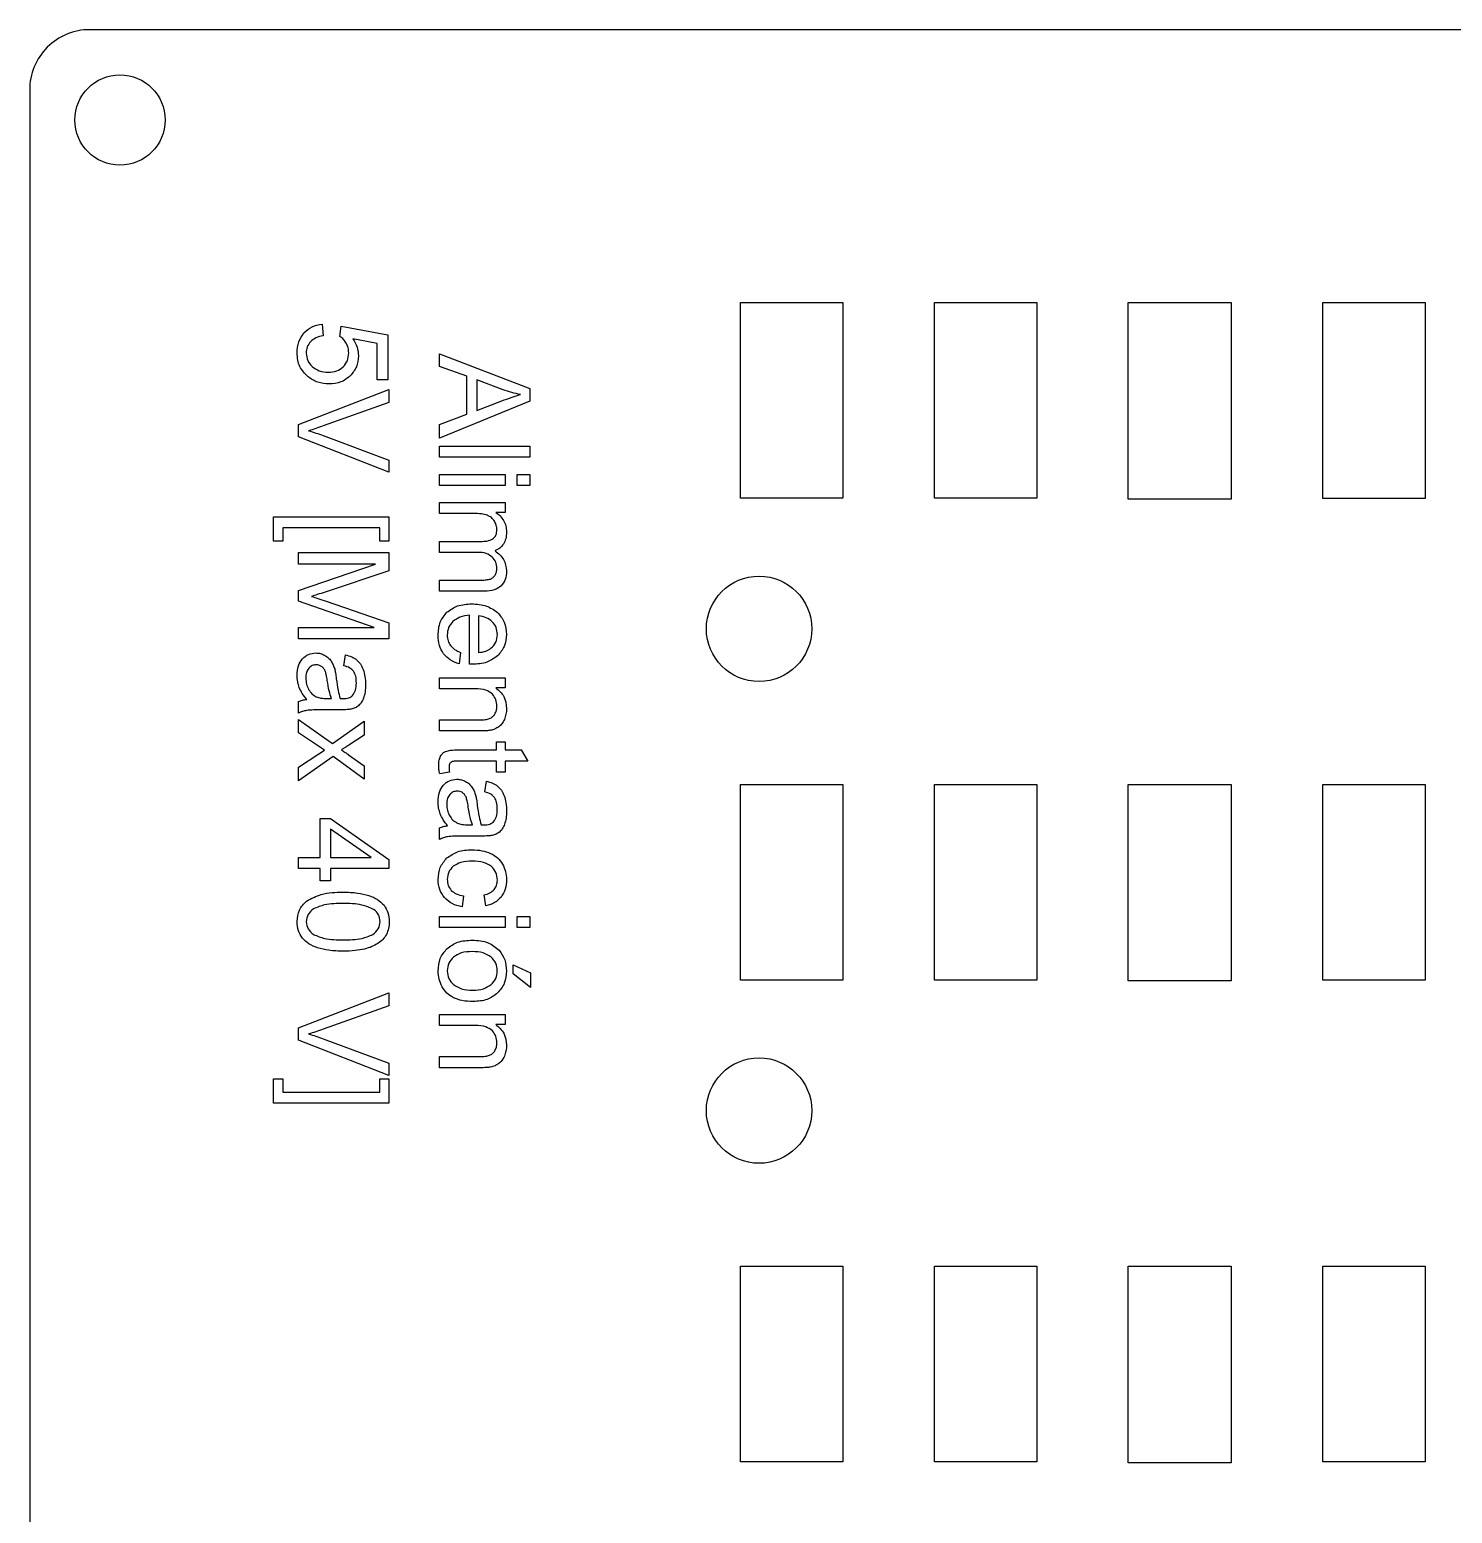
# Model space of a CAD drawing. Header units: millimetres. Extents: x -15 to 165, y 0 to 100.
# Drawn here: x -15 to 32.26, y 50.73 to 100 of the extents above; entities that cross this region are included whole.
import ezdxf

# ---------------------------------------------------------------- set-up
doc = ezdxf.new("R2010")
doc.units = ezdxf.units.MM
doc.layers.get('0').update_dxf_attribs({"linetype": 'CONTINUOUS'})

msp = doc.modelspace()

# ---------------------------------------------------------------- linework, layer by layer
for p, q in [((-5.28, 90.224), (-5.248, 89.837)), ((-4.693, 89.812), (-4.648, 90.158)), ((-4.648, 90.158), (-3.107, 89.868)), ((-3.459, 89.573), (-4.265, 89.735)), ((-3.107, 89.868), (-3.107, 88.376)), ((-3.459, 88.376), (-3.459, 89.573)), ((-3.107, 88.376), (-3.459, 88.376)), ((0.728, 88.044), (-0.152, 88.374)), ((-0.152, 88.374), (-0.152, 87.357)), ((-6.066, 86.886), (-3.066, 88.048)), ((-3.066, 88.048), (-3.066, 87.619)), ((-3.066, 87.619), (-5.246, 86.839)), ((-0.152, 87.357), (0.679, 87.67)), ((-6.066, 86.479), (-6.066, 86.886)), ((-3.066, 85.304), (-6.066, 86.479)), ((-5.246, 86.52), (-3.066, 85.709)), ((-3.066, 85.709), (-3.066, 85.304)), ((-1.384, 83.931), (-1.384, 84.299)), ((-1.384, 84.299), (0.789, 84.299)), ((0.789, 84.299), (0.789, 83.97)), ((-0.257, 83.931), (-1.384, 83.931)), ((0.789, 83.97), (0.484, 83.97)), ((-1.384, 82.64), (-1.384, 83.008)), ((-1.384, 83.008), (0.028, 83.008)), ((-6.066, 82.249), (-6.066, 82.632)), ((-6.066, 82.632), (-3.066, 82.632)), ((-3.066, 82.632), (-3.066, 82.034)), ((-0.121, 82.64), (-1.384, 82.64)), ((-3.512, 82.249), (-6.066, 82.249)), ((-6.066, 81.381), (-3.512, 82.249)), ((-3.066, 82.034), (-5.19, 81.324)), ((-6.066, 81.023), (-6.066, 81.381)), ((-1.384, 81.355), (-1.384, 81.721)), ((-1.384, 81.721), (-0.015, 81.721)), ((0.108, 81.355), (-1.384, 81.355)), ((-3.555, 80.151), (-6.066, 81.023)), ((-5.154, 81.021), (-3.066, 80.303)), ((-0.392, 78.93), (-0.392, 80.551)), ((-0.089, 80.53), (-0.089, 79.317)), ((-6.066, 79.769), (-6.066, 80.151)), ((-6.066, 80.151), (-3.555, 80.151)), ((-3.066, 80.303), (-3.066, 79.769)), ((-3.066, 79.769), (-6.066, 79.769)), ((-4.562, 78.877), (-4.513, 79.237)), ((-0.684, 79.321), (-0.731, 78.94)), ((-1.384, 78.109), (-1.384, 78.478)), ((-1.384, 78.478), (0.789, 78.478)), ((0.789, 78.478), (0.789, 78.146)), ((-0.197, 78.109), (-1.384, 78.109)), ((0.789, 78.146), (0.48, 78.146)), ((-6.066, 77.299), (-6.066, 77.684)), ((-4.664, 77.415), (-5.156, 77.415)), ((-5.111, 77.788), (-4.976, 77.788)), ((-6.066, 76.644), (-6.066, 77.09)), ((-6.066, 77.09), (-4.937, 76.296)), ((-4.937, 76.296), (-3.893, 77.031)), ((-3.893, 77.031), (-3.893, 76.57)), ((-1.384, 76.711), (-1.384, 77.08)), ((-1.384, 77.08), (-0.062, 77.08)), ((-5.209, 76.073), (-6.066, 76.644)), ((-3.893, 76.57), (-4.403, 76.237)), ((-0.048, 76.711), (-1.384, 76.711)), ((-6.066, 75.508), (-5.391, 75.954)), ((-5.391, 75.954), (-5.209, 76.073)), ((-4.407, 75.92), (-3.893, 75.553)), ((-0.748, 76.079), (0.503, 76.079)), ((0.503, 76.079), (0.503, 76.349)), ((0.503, 76.349), (0.789, 76.349)), ((0.789, 76.349), (0.789, 76.079)), ((0.789, 76.079), (1.327, 76.079)), ((1.327, 76.079), (1.548, 75.713)), ((-4.916, 75.864), (-6.066, 75.056)), ((-6.066, 75.056), (-6.066, 75.508)), ((-3.893, 75.113), (-4.916, 75.864)), ((-3.893, 75.553), (-3.893, 75.113)), ((0.503, 75.713), (-0.768, 75.713)), ((0.503, 75.342), (0.503, 75.713)), ((1.548, 75.713), (0.789, 75.713)), ((0.789, 75.713), (0.789, 75.342)), ((-1.055, 75.342), (-1.38, 75.289)), ((0.12, 74.684), (0.169, 75.044)), ((0.789, 75.342), (0.503, 75.342)), ((-3.658, 72.506), (-5.01, 73.445)), ((-1.384, 73.106), (-1.384, 73.49)), ((-0.428, 73.595), (-0.293, 73.595)), ((0.018, 73.222), (-0.473, 73.222)), ((-0.588, 71.233), (-0.635, 70.871)), ((0.151, 70.906), (0.095, 71.264)), ((-6.066, 66.854), (-3.066, 68.016)), ((-3.066, 68.016), (-3.066, 67.587)), ((-3.066, 67.587), (-5.246, 66.807)), ((-1.384, 66.926), (-1.384, 67.294)), ((-1.384, 67.294), (0.789, 67.294)), ((0.789, 67.294), (0.789, 66.963)), ((-6.066, 66.447), (-6.066, 66.854)), ((-0.197, 66.926), (-1.384, 66.926)), ((0.789, 66.963), (0.48, 66.963)), ((-3.066, 65.272), (-6.066, 66.447)), ((-5.246, 66.488), (-3.066, 65.677)), ((-3.066, 65.677), (-3.066, 65.272)), ((-1.384, 65.528), (-1.384, 65.896)), ((-1.384, 65.896), (-0.062, 65.896)), ((-0.048, 65.528), (-1.384, 65.528))]:
    msp.add_line(p, q)
msp.add_lwpolyline([(-13, 0), (163, 0, 0.414214), (165, 2), (165, 98, 0.414214), (163, 100), (-13, 100, 0.414214), (-15, 98), (-15, 3.001, 0.000086), (-15, 2.999), (-15, 2, 0.414214)], format="xyb", close=True)
for points in [[(8.606, 90.937), (12.006, 90.937), (12.006, 84.437), (8.606, 84.437)], [(18.456, 90.937), (18.456, 84.437), (15.056, 84.437), (15.056, 90.937)], [(24.906, 84.411), (21.487, 84.411), (21.487, 90.937), (24.906, 90.937)], [(27.956, 84.435), (27.956, 90.937), (31.356, 90.937), (31.356, 84.435)], [(-0.476, 88.488), (-1.384, 88.818), (-1.384, 89.239), (1.616, 88.087), (1.616, 87.66), (-1.384, 86.432), (-1.384, 86.884), (-0.476, 87.234)], [(1.616, 85.802), (-1.384, 85.802), (-1.384, 86.17), (1.616, 86.17)], [(0.789, 84.86), (-1.384, 84.86), (-1.384, 85.229), (0.789, 85.229)], [(1.616, 84.86), (1.192, 84.86), (1.192, 85.229), (1.616, 85.229)], [(-6.594, 83.01), (-6.899, 83.01), (-6.899, 83.823), (-3.066, 83.823), (-3.066, 83.01), (-3.371, 83.01), (-3.371, 83.454), (-6.594, 83.454)], [(12.006, 68.437), (8.606, 68.437), (8.606, 74.937), (12.006, 74.937)], [(15.056, 68.437), (15.056, 74.937), (18.456, 74.937), (18.456, 68.437)], [(21.487, 74.937), (24.906, 74.937), (24.906, 68.411), (21.487, 68.411)], [(31.356, 74.937), (31.356, 68.435), (27.956, 68.435), (27.956, 74.937)], [(-5.348, 72.138), (-6.066, 72.138), (-6.066, 72.506), (-5.348, 72.506), (-5.348, 73.808), (-5.01, 73.808), (-3.066, 72.439), (-3.066, 72.138), (-5.01, 72.138), (-5.01, 71.733), (-5.348, 71.733)], [(-3.658, 72.506), (-5.01, 73.445), (-5.01, 72.506)], [(0.789, 70.186), (-1.384, 70.186), (-1.384, 70.554), (0.789, 70.554)], [(1.616, 70.186), (1.192, 70.186), (1.192, 70.554), (1.616, 70.554)], [(1.632, 68.192), (1.059, 68.643), (1.059, 68.948), (1.632, 68.675)], [(-3.066, 65.16), (-3.066, 64.347), (-6.899, 64.347), (-6.899, 65.16), (-6.594, 65.16), (-6.594, 64.716), (-3.371, 64.716), (-3.371, 65.16)], [(8.606, 52.437), (8.606, 58.937), (12.006, 58.937), (12.006, 52.437)], [(15.056, 58.937), (18.456, 58.937), (18.456, 52.437), (15.056, 52.437)], [(24.906, 52.411), (21.487, 52.411), (21.487, 58.937), (24.906, 58.937)], [(27.956, 52.435), (27.956, 58.937), (31.356, 58.937), (31.356, 52.435)]]:
    msp.add_lwpolyline(points, close=True)
for centre, radius in [((-12, 97), 1.5), ((9.228, 80.103), 1.75), ((9.228, 64.103), 1.75)]:
    msp.add_circle(centre, radius)
for points, knots in [([(-5.888, 89.928), (-5.804, 90.005), (-5.631, 90.164), (-5.399, 90.203), (-5.28, 90.224)], [0, 0, 0, 0, 0.033526, 0.06887688, 0.06887688, 0.06887688, 0.06887688]), ([(-6.117, 89.26), (-6.11, 89.388), (-6.095, 89.632), (-5.955, 89.833), (-5.888, 89.928)], [0, 0, 0, 0, 0.03760654, 0.07187647, 0.07187647, 0.07187647, 0.07187647]), ([(-5.248, 89.837), (-5.334, 89.82), (-5.493, 89.79), (-5.616, 89.685), (-5.672, 89.637)], [0, 0, 0, 0, 0.02574461, 0.04761873, 0.04761873, 0.04761873, 0.04761873]), ([(-4.483, 89.587), (-4.512, 89.632), (-4.568, 89.72), (-4.652, 89.782), (-4.693, 89.812)], [0, 0, 0, 0, 0.01580514, 0.03100842, 0.03100842, 0.03100842, 0.03100842]), ([(-4.265, 89.735), (-4.211, 89.645), (-4.104, 89.47), (-4.086, 89.267), (-4.077, 89.168)], [0, 0, 0, 0, 0.03107107, 0.06045794, 0.06045794, 0.06045794, 0.06045794]), ([(-5.753, 88.472), (-5.859, 88.579), (-6.076, 88.797), (-6.104, 89.103), (-6.117, 89.26)], [0, 0, 0, 0, 0.04371215, 0.08929343, 0.08929343, 0.08929343, 0.08929343]), ([(-5.672, 89.637), (-5.714, 89.582), (-5.798, 89.47), (-5.809, 89.331), (-5.815, 89.26)], [0, 0, 0, 0, 0.02029552, 0.04109116, 0.04109116, 0.04109116, 0.04109116]), ([(-5.815, 89.26), (-5.806, 89.174), (-5.789, 89.002), (-5.672, 88.874), (-5.614, 88.81)], [0, 0, 0, 0, 0.02506321, 0.05046003, 0.05046003, 0.05046003, 0.05046003]), ([(-4.585, 88.803), (-4.532, 88.868), (-4.422, 89.002), (-4.409, 89.176), (-4.403, 89.266)], [0, 0, 0, 0, 0.0245827, 0.05089203, 0.05089203, 0.05089203, 0.05089203]), ([(-4.403, 89.266), (-4.406, 89.323), (-4.412, 89.436), (-4.46, 89.538), (-4.483, 89.587)], [0, 0, 0, 0, 0.01705398, 0.03341316, 0.03341316, 0.03341316, 0.03341316]), ([(-5.614, 88.81), (-5.539, 88.756), (-5.38, 88.643), (-5.185, 88.631), (-5.082, 88.626)], [0, 0, 0, 0, 0.0271115, 0.05734145, 0.05734145, 0.05734145, 0.05734145]), ([(-5.082, 88.626), (-4.985, 88.631), (-4.801, 88.641), (-4.654, 88.751), (-4.585, 88.803)], [0, 0, 0, 0, 0.02853419, 0.05383526, 0.05383526, 0.05383526, 0.05383526]), ([(-4.077, 89.168), (-4.088, 89.042), (-4.11, 88.793), (-4.27, 88.6), (-4.349, 88.505)], [0, 0, 0, 0, 0.03685457, 0.07320832, 0.07320832, 0.07320832, 0.07320832]), ([(-5.049, 88.235), (-5.179, 88.244), (-5.435, 88.262), (-5.648, 88.403), (-5.753, 88.472)], [0, 0, 0, 0, 0.03842155, 0.07542165, 0.07542165, 0.07542165, 0.07542165]), ([(-4.349, 88.505), (-4.449, 88.426), (-4.653, 88.264), (-4.915, 88.245), (-5.049, 88.235)], [0, 0, 0, 0, 0.03712087, 0.07658427, 0.07658427, 0.07658427, 0.07658427]), ([(0.679, 87.67), (0.793, 87.713), (0.998, 87.79), (1.208, 87.854), (1.301, 87.883)], [0, 0, 0, 0, 0.03667157, 0.06576284, 0.06576284, 0.06576284, 0.06576284]), ([(1.301, 87.883), (1.204, 87.904), (1.01, 87.947), (0.822, 88.012), (0.728, 88.044)], [0, 0, 0, 0, 0.0295696, 0.05958095, 0.05958095, 0.05958095, 0.05958095]), ([(-5.246, 86.839), (-5.33, 86.809), (-5.492, 86.752), (-5.657, 86.704), (-5.737, 86.681)], [0, 0, 0, 0, 0.0268077, 0.05158799, 0.05158799, 0.05158799, 0.05158799]), ([(-5.737, 86.681), (-5.655, 86.657), (-5.489, 86.608), (-5.327, 86.549), (-5.246, 86.52)], [0, 0, 0, 0, 0.02568239, 0.05171658, 0.05171658, 0.05171658, 0.05171658]), ([(0.198, 83.872), (0.134, 83.889), (-0.015, 83.929), (-0.169, 83.93), (-0.257, 83.931)], [0, 0, 0, 0, 0.01974422, 0.04597993, 0.04597993, 0.04597993, 0.04597993]), ([(0.437, 83.68), (0.406, 83.722), (0.343, 83.806), (0.247, 83.849), (0.198, 83.872)], [0, 0, 0, 0, 0.01520355, 0.03108721, 0.03108721, 0.03108721, 0.03108721]), ([(0.484, 83.97), (0.535, 83.933), (0.637, 83.858), (0.706, 83.752), (0.741, 83.698)], [0, 0, 0, 0, 0.01869475, 0.03770115, 0.03770115, 0.03770115, 0.03770115]), ([(0.396, 83.098), (0.432, 83.136), (0.51, 83.217), (0.516, 83.331), (0.519, 83.393)], [0, 0, 0, 0, 0.01502246, 0.03288708, 0.03288708, 0.03288708, 0.03288708]), ([(0.519, 83.393), (0.516, 83.444), (0.509, 83.545), (0.461, 83.635), (0.437, 83.68)], [0, 0, 0, 0, 0.0151035, 0.03019603, 0.03019603, 0.03019603, 0.03019603]), ([(0.838, 83.311), (0.835, 83.236), (0.83, 83.097), (0.767, 82.973), (0.738, 82.915)], [0, 0, 0, 0, 0.02211555, 0.04127749, 0.04127749, 0.04127749, 0.04127749]), ([(0.741, 83.698), (0.769, 83.638), (0.828, 83.516), (0.835, 83.381), (0.838, 83.311)], [0, 0, 0, 0, 0.01957027, 0.04022866, 0.04022866, 0.04022866, 0.04022866]), ([(0.028, 83.008), (0.101, 83.01), (0.231, 83.012), (0.346, 83.072), (0.396, 83.098)], [0, 0, 0, 0, 0.02160463, 0.03837251, 0.03837251, 0.03837251, 0.03837251]), ([(0.738, 82.915), (0.701, 82.867), (0.626, 82.771), (0.514, 82.722), (0.458, 82.697)], [0, 0, 0, 0, 0.01783495, 0.03602083, 0.03602083, 0.03602083, 0.03602083]), ([(0.367, 82.488), (0.303, 82.532), (0.157, 82.633), (-0.022, 82.637), (-0.121, 82.64)], [0, 0, 0, 0, 0.02284724, 0.0520754, 0.0520754, 0.0520754, 0.0520754]), ([(0.519, 82.108), (0.513, 82.18), (0.502, 82.323), (0.411, 82.434), (0.367, 82.488)], [0, 0, 0, 0, 0.02131888, 0.04187898, 0.04187898, 0.04187898, 0.04187898]), ([(0.458, 82.697), (0.569, 82.607), (0.784, 82.432), (0.82, 82.159), (0.838, 82.026)], [0, 0, 0, 0, 0.04117518, 0.07981412, 0.07981412, 0.07981412, 0.07981412]), ([(0.303, 81.757), (0.334, 81.772), (0.397, 81.801), (0.439, 81.858), (0.46, 81.887)], [0, 0, 0, 0, 0.01011803, 0.02063634, 0.02063634, 0.02063634, 0.02063634]), ([(0.46, 81.887), (0.477, 81.92), (0.513, 81.99), (0.517, 82.067), (0.519, 82.108)], [0, 0, 0, 0, 0.01115812, 0.0231195, 0.0231195, 0.0231195, 0.0231195]), ([(0.838, 82.026), (0.833, 81.927), (0.824, 81.742), (0.711, 81.596), (0.659, 81.529)], [0, 0, 0, 0, 0.02894642, 0.05398197, 0.05398197, 0.05398197, 0.05398197]), ([(-5.19, 81.324), (-5.277, 81.295), (-5.424, 81.247), (-5.573, 81.2), (-5.634, 81.181)], [0, 0, 0, 0, 0.02729281, 0.04666042, 0.04666042, 0.04666042, 0.04666042]), ([(-0.015, 81.721), (0.049, 81.721), (0.156, 81.721), (0.261, 81.747), (0.303, 81.757)], [0, 0, 0, 0, 0.01902688, 0.03212079, 0.03212079, 0.03212079, 0.03212079]), ([(0.659, 81.529), (0.586, 81.478), (0.421, 81.364), (0.219, 81.358), (0.108, 81.355)], [0, 0, 0, 0, 0.02621674, 0.0589168, 0.0589168, 0.0589168, 0.0589168]), ([(-5.634, 81.181), (-5.567, 81.159), (-5.406, 81.107), (-5.246, 81.053), (-5.154, 81.021)], [0, 0, 0, 0, 0.02124258, 0.05067074, 0.05067074, 0.05067074, 0.05067074]), ([(-1.14, 80.652), (-1.026, 80.733), (-0.781, 80.909), (-0.478, 80.923), (-0.316, 80.931)], [0, 0, 0, 0, 0.04102671, 0.08863407, 0.08863407, 0.08863407, 0.08863407]), ([(-0.316, 80.931), (-0.148, 80.923), (0.164, 80.909), (0.418, 80.731), (0.535, 80.649)], [0, 0, 0, 0, 0.04921302, 0.09134878, 0.09134878, 0.09134878, 0.09134878]), ([(-1.433, 79.896), (-1.423, 80.044), (-1.405, 80.328), (-1.225, 80.547), (-1.14, 80.652)], [0, 0, 0, 0, 0.0433698, 0.08293628, 0.08293628, 0.08293628, 0.08293628]), ([(-0.94, 80.348), (-0.996, 80.283), (-1.108, 80.152), (-1.123, 79.98), (-1.13, 79.894)], [0, 0, 0, 0, 0.02495002, 0.05036521, 0.05036521, 0.05036521, 0.05036521]), ([(-0.392, 80.551), (-0.501, 80.54), (-0.702, 80.52), (-0.865, 80.402), (-0.94, 80.348)], [0, 0, 0, 0, 0.03219747, 0.05940571, 0.05940571, 0.05940571, 0.05940571]), ([(0.366, 80.339), (0.302, 80.39), (0.17, 80.497), (0, 80.519), (-0.089, 80.53)], [0, 0, 0, 0, 0.02396599, 0.0501741, 0.0501741, 0.0501741, 0.0501741]), ([(0.535, 79.912), (0.529, 79.993), (0.515, 80.153), (0.415, 80.277), (0.366, 80.339)], [0, 0, 0, 0, 0.02373718, 0.04687281, 0.04687281, 0.04687281, 0.04687281]), ([(0.535, 80.649), (0.624, 80.546), (0.805, 80.335), (0.827, 80.058), (0.838, 79.916)], [0, 0, 0, 0, 0.03959815, 0.08111972, 0.08111972, 0.08111972, 0.08111972]), ([(-1.249, 79.274), (-1.303, 79.364), (-1.417, 79.555), (-1.427, 79.778), (-1.433, 79.896)], [0, 0, 0, 0, 0.03097862, 0.0657662, 0.0657662, 0.0657662, 0.0657662]), ([(-1.13, 79.894), (-1.127, 79.829), (-1.119, 79.705), (-1.055, 79.599), (-1.024, 79.548)], [0, 0, 0, 0, 0.01896312, 0.03667182, 0.03667182, 0.03667182, 0.03667182]), ([(0.323, 79.456), (0.385, 79.519), (0.509, 79.646), (0.527, 79.823), (0.535, 79.912)], [0, 0, 0, 0, 0.02575164, 0.05172875, 0.05172875, 0.05172875, 0.05172875]), ([(0.838, 79.916), (0.827, 79.778), (0.805, 79.509), (0.628, 79.304), (0.542, 79.204)], [0, 0, 0, 0, 0.04028637, 0.07894989, 0.07894989, 0.07894989, 0.07894989]), ([(-1.024, 79.548), (-0.98, 79.502), (-0.885, 79.4), (-0.755, 79.349), (-0.684, 79.321)], [0, 0, 0, 0, 0.01885988, 0.0413052, 0.0413052, 0.0413052, 0.0413052]), ([(-0.089, 79.317), (-0.006, 79.326), (0.141, 79.343), (0.267, 79.421), (0.323, 79.456)], [0, 0, 0, 0, 0.02445113, 0.0439069, 0.0439069, 0.0439069, 0.0439069]), ([(-6.115, 78.557), (-6.111, 78.666), (-6.103, 78.867), (-5.991, 79.032), (-5.94, 79.108)], [0, 0, 0, 0, 0.03196837, 0.05877928, 0.05877928, 0.05877928, 0.05877928]), ([(-5.94, 79.108), (-5.877, 79.164), (-5.75, 79.278), (-5.58, 79.293), (-5.493, 79.3)], [0, 0, 0, 0, 0.02460099, 0.04985003, 0.04985003, 0.04985003, 0.04985003]), ([(-5.483, 78.907), (-5.53, 78.903), (-5.625, 78.893), (-5.694, 78.828), (-5.729, 78.796)], [0, 0, 0, 0, 0.01379091, 0.02765022, 0.02765022, 0.02765022, 0.02765022]), ([(-5.493, 79.3), (-5.442, 79.297), (-5.34, 79.292), (-5.247, 79.249), (-5.202, 79.228)], [0, 0, 0, 0, 0.0153788, 0.03029899, 0.03029899, 0.03029899, 0.03029899]), ([(-5.308, 78.856), (-5.335, 78.871), (-5.39, 78.901), (-5.452, 78.905), (-5.483, 78.907)], [0, 0, 0, 0, 0.00915617, 0.01842797, 0.01842797, 0.01842797, 0.01842797]), ([(-5.188, 78.711), (-5.203, 78.74), (-5.232, 78.798), (-5.283, 78.837), (-5.308, 78.856)], [0, 0, 0, 0, 0.00974338, 0.01903716, 0.01903716, 0.01903716, 0.01903716]), ([(-5.202, 79.228), (-5.16, 79.202), (-5.078, 79.151), (-5.019, 79.075), (-4.99, 79.037)], [0, 0, 0, 0, 0.01455602, 0.02867888, 0.02867888, 0.02867888, 0.02867888]), ([(-4.99, 79.037), (-4.965, 78.996), (-4.914, 78.913), (-4.884, 78.82), (-4.869, 78.772)], [0, 0, 0, 0, 0.0143384, 0.02921893, 0.02921893, 0.02921893, 0.02921893]), ([(-4.24, 78.693), (-4.28, 78.733), (-4.37, 78.822), (-4.493, 78.857), (-4.562, 78.877)], [0, 0, 0, 0, 0.01658328, 0.03760412, 0.03760412, 0.03760412, 0.03760412]), ([(-4.513, 79.237), (-4.442, 79.219), (-4.308, 79.186), (-4.193, 79.11), (-4.14, 79.075)], [0, 0, 0, 0, 0.02188539, 0.04096476, 0.04096476, 0.04096476, 0.04096476]), ([(-4.14, 79.075), (-4.094, 79.032), (-3.998, 78.939), (-3.947, 78.815), (-3.921, 78.75)], [0, 0, 0, 0, 0.01864882, 0.03960634, 0.03960634, 0.03960634, 0.03960634]), ([(-0.731, 78.94), (-0.835, 78.975), (-1.036, 79.043), (-1.18, 79.198), (-1.249, 79.274)], [0, 0, 0, 0, 0.03228502, 0.06247739, 0.06247739, 0.06247739, 0.06247739]), ([(-0.293, 78.928), (-0.307, 78.928), (-0.34, 78.928), (-0.373, 78.929), (-0.392, 78.93)], [0, 0, 0, 0, 0.004093072, 0.009825013, 0.009825013, 0.009825013, 0.009825013]), ([(0.542, 79.204), (0.426, 79.124), (0.177, 78.949), (-0.129, 78.935), (-0.293, 78.928)], [0, 0, 0, 0, 0.04128524, 0.08956489, 0.08956489, 0.08956489, 0.08956489]), ([(-6.044, 78.151), (-6.065, 78.216), (-6.107, 78.348), (-6.113, 78.487), (-6.115, 78.557)], [0, 0, 0, 0, 0.02034189, 0.04141907, 0.04141907, 0.04141907, 0.04141907]), ([(-5.729, 78.796), (-5.757, 78.751), (-5.821, 78.652), (-5.825, 78.534), (-5.827, 78.469)], [0, 0, 0, 0, 0.0155872, 0.03464952, 0.03464952, 0.03464952, 0.03464952]), ([(-5.827, 78.469), (-5.823, 78.401), (-5.817, 78.269), (-5.761, 78.149), (-5.734, 78.091)], [0, 0, 0, 0, 0.0202399, 0.03931644, 0.03931644, 0.03931644, 0.03931644]), ([(-5.115, 78.39), (-5.124, 78.455), (-5.14, 78.564), (-5.174, 78.669), (-5.188, 78.711)], [0, 0, 0, 0, 0.01969913, 0.033018, 0.033018, 0.033018, 0.033018]), ([(-4.976, 77.788), (-5.003, 77.871), (-5.067, 78.067), (-5.097, 78.272), (-5.115, 78.39)], [0, 0, 0, 0, 0.0261868, 0.06185099, 0.06185099, 0.06185099, 0.06185099]), ([(-4.869, 78.772), (-4.859, 78.727), (-4.835, 78.619), (-4.822, 78.509), (-4.814, 78.445)], [0, 0, 0, 0, 0.0138963, 0.03322117, 0.03322117, 0.03322117, 0.03322117]), ([(-4.814, 78.445), (-4.798, 78.315), (-4.771, 78.093), (-4.712, 77.877), (-4.687, 77.788)], [0, 0, 0, 0, 0.03916457, 0.06698356, 0.06698356, 0.06698356, 0.06698356]), ([(-4.149, 78.31), (-4.15, 78.387), (-4.152, 78.522), (-4.213, 78.642), (-4.24, 78.693)], [0, 0, 0, 0, 0.02270138, 0.03989859, 0.03989859, 0.03989859, 0.03989859]), ([(-3.921, 78.75), (-3.898, 78.674), (-3.851, 78.513), (-3.846, 78.345), (-3.844, 78.257)], [0, 0, 0, 0, 0.02368074, 0.05009766, 0.05009766, 0.05009766, 0.05009766]), ([(-5.798, 77.757), (-5.851, 77.822), (-5.949, 77.943), (-6.014, 78.085), (-6.044, 78.151)], [0, 0, 0, 0, 0.0249666, 0.04658757, 0.04658757, 0.04658757, 0.04658757]), ([(-5.734, 78.091), (-5.7, 78.039), (-5.634, 77.938), (-5.53, 77.877), (-5.479, 77.847)], [0, 0, 0, 0, 0.01811675, 0.03567809, 0.03567809, 0.03567809, 0.03567809]), ([(-4.591, 77.786), (-4.524, 77.787), (-4.407, 77.79), (-4.314, 77.86), (-4.274, 77.89)], [0, 0, 0, 0, 0.01936149, 0.03413895, 0.03413895, 0.03413895, 0.03413895]), ([(-4.274, 77.89), (-4.237, 77.947), (-4.156, 78.074), (-4.151, 78.226), (-4.149, 78.31)], [0, 0, 0, 0, 0.01988904, 0.04449087, 0.04449087, 0.04449087, 0.04449087]), ([(-3.844, 78.257), (-3.845, 78.172), (-3.848, 78.018), (-3.89, 77.871), (-3.909, 77.804)], [0, 0, 0, 0, 0.02527478, 0.04587233, 0.04587233, 0.04587233, 0.04587233]), ([(0.37, 77.938), (0.3, 77.988), (0.132, 78.107), (-0.076, 78.108), (-0.197, 78.109)], [0, 0, 0, 0, 0.02515052, 0.06045427, 0.06045427, 0.06045427, 0.06045427]), ([(0.519, 77.532), (0.513, 77.608), (0.501, 77.757), (0.413, 77.878), (0.37, 77.938)], [0, 0, 0, 0, 0.02223784, 0.04403623, 0.04403623, 0.04403623, 0.04403623]), ([(0.48, 78.146), (0.585, 78.056), (0.797, 77.874), (0.824, 77.596), (0.838, 77.454)], [0, 0, 0, 0, 0.03972069, 0.08061728, 0.08061728, 0.08061728, 0.08061728]), ([(-6.066, 77.684), (-6.025, 77.701), (-5.939, 77.738), (-5.847, 77.751), (-5.798, 77.757)], [0, 0, 0, 0, 0.01329291, 0.02791289, 0.02791289, 0.02791289, 0.02791289]), ([(-5.805, 77.392), (-5.85, 77.382), (-5.941, 77.362), (-6.024, 77.32), (-6.066, 77.299)], [0, 0, 0, 0, 0.01378011, 0.02780315, 0.02780315, 0.02780315, 0.02780315]), ([(-5.156, 77.415), (-5.295, 77.416), (-5.512, 77.418), (-5.729, 77.399), (-5.805, 77.392)], [0, 0, 0, 0, 0.04192944, 0.0650443, 0.0650443, 0.0650443, 0.0650443]), ([(-5.479, 77.847), (-5.428, 77.83), (-5.309, 77.79), (-5.183, 77.789), (-5.111, 77.788)], [0, 0, 0, 0, 0.01607852, 0.03751463, 0.03751463, 0.03751463, 0.03751463]), ([(-4.687, 77.788), (-4.666, 77.787), (-4.634, 77.786), (-4.602, 77.786), (-4.591, 77.786)], [0, 0, 0, 0, 0.006192263, 0.00962027, 0.00962027, 0.00962027, 0.00962027]), ([(-4.325, 77.434), (-4.369, 77.429), (-4.481, 77.415), (-4.595, 77.415), (-4.664, 77.415)], [0, 0, 0, 0, 0.0132713, 0.03404719, 0.03404719, 0.03404719, 0.03404719]), ([(-4.074, 77.548), (-4.11, 77.523), (-4.187, 77.469), (-4.277, 77.446), (-4.325, 77.434)], [0, 0, 0, 0, 0.01321026, 0.02776281, 0.02776281, 0.02776281, 0.02776281]), ([(-3.909, 77.804), (-3.931, 77.752), (-3.97, 77.656), (-4.042, 77.582), (-4.074, 77.548)], [0, 0, 0, 0, 0.01680531, 0.03067817, 0.03067817, 0.03067817, 0.03067817]), ([(0.453, 77.275), (0.472, 77.314), (0.512, 77.395), (0.517, 77.485), (0.519, 77.532)], [0, 0, 0, 0, 0.01289825, 0.02678553, 0.02678553, 0.02678553, 0.02678553]), ([(0.838, 77.454), (0.836, 77.391), (0.83, 77.267), (0.788, 77.15), (0.768, 77.093)], [0, 0, 0, 0, 0.0189348, 0.03699473, 0.03699473, 0.03699473, 0.03699473]), ([(-0.062, 77.08), (0.004, 77.08), (0.118, 77.081), (0.228, 77.11), (0.274, 77.123)], [0, 0, 0, 0, 0.01970019, 0.03405879, 0.03405879, 0.03405879, 0.03405879]), ([(0.274, 77.123), (0.31, 77.14), (0.382, 77.176), (0.429, 77.242), (0.453, 77.275)], [0, 0, 0, 0, 0.01166487, 0.02377642, 0.02377642, 0.02377642, 0.02377642]), ([(0.768, 77.093), (0.744, 77.043), (0.698, 76.948), (0.619, 76.879), (0.582, 76.847)], [0, 0, 0, 0, 0.01655253, 0.03113144, 0.03113144, 0.03113144, 0.03113144]), ([(0.31, 76.732), (0.263, 76.726), (0.145, 76.711), (0.025, 76.711), (-0.048, 76.711)], [0, 0, 0, 0, 0.01415236, 0.03590121, 0.03590121, 0.03590121, 0.03590121]), ([(0.582, 76.847), (0.542, 76.821), (0.457, 76.769), (0.36, 76.744), (0.31, 76.732)], [0, 0, 0, 0, 0.01433571, 0.02969323, 0.02969323, 0.02969323, 0.02969323]), ([(-4.403, 76.237), (-4.447, 76.208), (-4.527, 76.156), (-4.609, 76.107), (-4.646, 76.085)], [0, 0, 0, 0, 0.01582462, 0.02867828, 0.02867828, 0.02867828, 0.02867828]), ([(-4.646, 76.085), (-4.603, 76.057), (-4.523, 76.003), (-4.444, 75.946), (-4.407, 75.92)], [0, 0, 0, 0, 0.01539572, 0.02912195, 0.02912195, 0.02912195, 0.02912195]), ([(-1.413, 75.568), (-1.412, 75.628), (-1.41, 75.736), (-1.368, 75.835), (-1.349, 75.879)], [0, 0, 0, 0, 0.01787405, 0.03200086, 0.03200086, 0.03200086, 0.03200086]), ([(-1.349, 75.879), (-1.327, 75.912), (-1.284, 75.978), (-1.216, 76.016), (-1.183, 76.034)], [0, 0, 0, 0, 0.01193764, 0.02311182, 0.02311182, 0.02311182, 0.02311182]), ([(-1.183, 76.034), (-1.129, 76.047), (-0.987, 76.082), (-0.84, 76.08), (-0.748, 76.079)], [0, 0, 0, 0, 0.01639013, 0.0438603, 0.0438603, 0.0438603, 0.0438603]), ([(-1.38, 75.289), (-1.39, 75.338), (-1.407, 75.43), (-1.411, 75.524), (-1.413, 75.568)], [0, 0, 0, 0, 0.01493726, 0.02805963, 0.02805963, 0.02805963, 0.02805963]), ([(-1.042, 75.63), (-1.05, 75.612), (-1.068, 75.572), (-1.069, 75.529), (-1.069, 75.504)], [0, 0, 0, 0, 0.00570636, 0.01297595, 0.01297595, 0.01297595, 0.01297595]), ([(-1.069, 75.504), (-1.068, 75.48), (-1.066, 75.426), (-1.059, 75.373), (-1.055, 75.342)], [0, 0, 0, 0, 0.00712032, 0.01623897, 0.01623897, 0.01623897, 0.01623897]), ([(-0.971, 75.693), (-0.985, 75.686), (-1.014, 75.67), (-1.033, 75.644), (-1.042, 75.63)], [0, 0, 0, 0, 0.004783091, 0.009689294, 0.009689294, 0.009689294, 0.009689294]), ([(-0.768, 75.713), (-0.812, 75.713), (-0.88, 75.714), (-0.946, 75.699), (-0.971, 75.693)], [0, 0, 0, 0, 0.01295251, 0.0204122, 0.0204122, 0.0204122, 0.0204122]), ([(-1.433, 74.364), (-1.429, 74.473), (-1.421, 74.674), (-1.309, 74.839), (-1.258, 74.915)], [0, 0, 0, 0, 0.03196837, 0.05877928, 0.05877928, 0.05877928, 0.05877928]), ([(-1.258, 74.915), (-1.195, 74.971), (-1.068, 75.085), (-0.897, 75.1), (-0.811, 75.107)], [0, 0, 0, 0, 0.02460102, 0.04985005, 0.04985005, 0.04985005, 0.04985005]), ([(-0.811, 75.107), (-0.759, 75.104), (-0.658, 75.099), (-0.565, 75.056), (-0.52, 75.034)], [0, 0, 0, 0, 0.01537874, 0.03029899, 0.03029899, 0.03029899, 0.03029899]), ([(-0.52, 75.034), (-0.478, 75.009), (-0.396, 74.958), (-0.337, 74.882), (-0.308, 74.844)], [0, 0, 0, 0, 0.01455607, 0.02867883, 0.02867883, 0.02867883, 0.02867883]), ([(0.169, 75.044), (0.241, 75.026), (0.374, 74.993), (0.489, 74.917), (0.543, 74.882)], [0, 0, 0, 0, 0.02188539, 0.04096479, 0.04096479, 0.04096479, 0.04096479]), ([(-1.046, 74.603), (-1.075, 74.558), (-1.139, 74.459), (-1.143, 74.341), (-1.145, 74.276)], [0, 0, 0, 0, 0.01558718, 0.03464951, 0.03464951, 0.03464951, 0.03464951]), ([(-0.801, 74.714), (-0.848, 74.71), (-0.942, 74.7), (-1.012, 74.635), (-1.046, 74.603)], [0, 0, 0, 0, 0.01379094, 0.02765025, 0.02765025, 0.02765025, 0.02765025]), ([(-0.626, 74.663), (-0.653, 74.678), (-0.708, 74.708), (-0.77, 74.712), (-0.801, 74.714)], [0, 0, 0, 0, 0.00915619, 0.018428, 0.018428, 0.018428, 0.018428]), ([(-0.506, 74.518), (-0.521, 74.547), (-0.55, 74.605), (-0.601, 74.644), (-0.626, 74.663)], [0, 0, 0, 0, 0.00974336, 0.01903714, 0.01903714, 0.01903714, 0.01903714]), ([(-0.433, 74.196), (-0.442, 74.262), (-0.458, 74.371), (-0.492, 74.476), (-0.506, 74.518)], [0, 0, 0, 0, 0.01969913, 0.03301799, 0.03301799, 0.03301799, 0.03301799]), ([(-0.308, 74.844), (-0.283, 74.803), (-0.231, 74.72), (-0.202, 74.627), (-0.187, 74.579)], [0, 0, 0, 0, 0.01433842, 0.02921896, 0.02921896, 0.02921896, 0.02921896]), ([(-0.187, 74.579), (-0.177, 74.534), (-0.153, 74.426), (-0.14, 74.316), (-0.132, 74.252)], [0, 0, 0, 0, 0.01389642, 0.03322116, 0.03322116, 0.03322116, 0.03322116]), ([(0.442, 74.5), (0.402, 74.54), (0.312, 74.629), (0.189, 74.664), (0.12, 74.684)], [0, 0, 0, 0, 0.01658335, 0.03760418, 0.03760418, 0.03760418, 0.03760418]), ([(0.533, 74.117), (0.532, 74.194), (0.53, 74.329), (0.469, 74.449), (0.442, 74.5)], [0, 0, 0, 0, 0.02270138, 0.03989859, 0.03989859, 0.03989859, 0.03989859]), ([(0.543, 74.882), (0.588, 74.838), (0.684, 74.746), (0.735, 74.622), (0.762, 74.557)], [0, 0, 0, 0, 0.01864882, 0.03960635, 0.03960635, 0.03960635, 0.03960635]), ([(0.762, 74.557), (0.784, 74.481), (0.831, 74.32), (0.836, 74.152), (0.838, 74.063)], [0, 0, 0, 0, 0.02368074, 0.05009765, 0.05009765, 0.05009765, 0.05009765]), ([(-1.362, 73.958), (-1.382, 74.023), (-1.425, 74.155), (-1.43, 74.294), (-1.433, 74.364)], [0, 0, 0, 0, 0.02034191, 0.04141909, 0.04141909, 0.04141909, 0.04141909]), ([(-1.116, 73.564), (-1.169, 73.629), (-1.267, 73.75), (-1.332, 73.892), (-1.362, 73.958)], [0, 0, 0, 0, 0.02496658, 0.04658755, 0.04658755, 0.04658755, 0.04658755]), ([(-1.145, 74.276), (-1.141, 74.208), (-1.135, 74.076), (-1.079, 73.956), (-1.052, 73.898)], [0, 0, 0, 0, 0.02024002, 0.03931645, 0.03931645, 0.03931645, 0.03931645]), ([(-0.293, 73.595), (-0.321, 73.678), (-0.385, 73.874), (-0.415, 74.079), (-0.433, 74.196)], [0, 0, 0, 0, 0.0261868, 0.06185099, 0.06185099, 0.06185099, 0.06185099]), ([(-0.132, 74.252), (-0.116, 74.122), (-0.089, 73.9), (-0.03, 73.684), (-0.005, 73.595)], [0, 0, 0, 0, 0.03916457, 0.06698357, 0.06698357, 0.06698357, 0.06698357]), ([(0.409, 73.697), (0.445, 73.754), (0.526, 73.881), (0.531, 74.033), (0.533, 74.117)], [0, 0, 0, 0, 0.01988903, 0.04449086, 0.04449086, 0.04449086, 0.04449086]), ([(0.838, 74.063), (0.837, 73.979), (0.834, 73.825), (0.792, 73.677), (0.773, 73.611)], [0, 0, 0, 0, 0.02527478, 0.04587232, 0.04587232, 0.04587232, 0.04587232]), ([(-1.384, 73.49), (-1.343, 73.508), (-1.257, 73.545), (-1.165, 73.557), (-1.116, 73.564)], [0, 0, 0, 0, 0.01329293, 0.02791284, 0.02791284, 0.02791284, 0.02791284]), ([(-1.052, 73.898), (-1.018, 73.846), (-0.952, 73.745), (-0.848, 73.684), (-0.797, 73.654)], [0, 0, 0, 0, 0.01811672, 0.03567808, 0.03567808, 0.03567808, 0.03567808]), ([(-0.797, 73.654), (-0.746, 73.637), (-0.627, 73.597), (-0.5, 73.596), (-0.428, 73.595)], [0, 0, 0, 0, 0.01607851, 0.03751464, 0.03751464, 0.03751464, 0.03751464]), ([(-0.005, 73.595), (0.016, 73.594), (0.048, 73.593), (0.08, 73.593), (0.091, 73.593)], [0, 0, 0, 0, 0.006192219, 0.009620285, 0.009620285, 0.009620285, 0.009620285]), ([(0.091, 73.593), (0.158, 73.594), (0.275, 73.597), (0.368, 73.667), (0.409, 73.697)], [0, 0, 0, 0, 0.01936148, 0.03413895, 0.03413895, 0.03413895, 0.03413895]), ([(0.773, 73.611), (0.751, 73.559), (0.712, 73.463), (0.641, 73.389), (0.608, 73.355)], [0, 0, 0, 0, 0.01680543, 0.03067817, 0.03067817, 0.03067817, 0.03067817]), ([(-1.123, 73.199), (-1.168, 73.189), (-1.259, 73.169), (-1.342, 73.127), (-1.384, 73.106)], [0, 0, 0, 0, 0.01378014, 0.02780316, 0.02780316, 0.02780316, 0.02780316]), ([(-0.473, 73.222), (-0.613, 73.223), (-0.83, 73.225), (-1.046, 73.206), (-1.123, 73.199)], [0, 0, 0, 0, 0.04192944, 0.06504434, 0.06504434, 0.06504434, 0.06504434]), ([(0.357, 73.241), (0.313, 73.236), (0.201, 73.222), (0.087, 73.222), (0.018, 73.222)], [0, 0, 0, 0, 0.01327127, 0.03404718, 0.03404718, 0.03404718, 0.03404718]), ([(0.608, 73.355), (0.572, 73.33), (0.495, 73.276), (0.405, 73.253), (0.357, 73.241)], [0, 0, 0, 0, 0.01321028, 0.02776285, 0.02776285, 0.02776285, 0.02776285]), ([(-1.433, 71.776), (-1.423, 71.915), (-1.402, 72.186), (-1.227, 72.393), (-1.142, 72.493)], [0, 0, 0, 0, 0.04089217, 0.07923098, 0.07923098, 0.07923098, 0.07923098]), ([(-1.142, 72.493), (-1.027, 72.572), (-0.777, 72.745), (-0.471, 72.757), (-0.306, 72.764)], [0, 0, 0, 0, 0.04089406, 0.08948483, 0.08948483, 0.08948483, 0.08948483]), ([(-0.306, 72.764), (-0.195, 72.76), (0.017, 72.753), (0.216, 72.681), (0.31, 72.647)], [0, 0, 0, 0, 0.03312655, 0.06303293, 0.06303293, 0.06303293, 0.06303293]), ([(0.31, 72.647), (0.392, 72.604), (0.554, 72.519), (0.656, 72.367), (0.706, 72.292)], [0, 0, 0, 0, 0.02738403, 0.05393026, 0.05393026, 0.05393026, 0.05393026]), ([(-0.932, 72.218), (-0.99, 72.157), (-1.107, 72.034), (-1.122, 71.865), (-1.13, 71.78)], [0, 0, 0, 0, 0.024405, 0.0493578, 0.0493578, 0.0493578, 0.0493578]), ([(-0.295, 72.385), (-0.425, 72.383), (-0.652, 72.38), (-0.848, 72.266), (-0.932, 72.218)], [0, 0, 0, 0, 0.03803899, 0.06677691, 0.06677691, 0.06677691, 0.06677691]), ([(0.336, 72.211), (0.252, 72.262), (0.059, 72.378), (-0.167, 72.383), (-0.295, 72.385)], [0, 0, 0, 0, 0.02887402, 0.06649827, 0.06649827, 0.06649827, 0.06649827]), ([(0.535, 71.759), (0.528, 71.847), (0.512, 72.021), (0.394, 72.149), (0.336, 72.211)], [0, 0, 0, 0, 0.02571022, 0.0506914, 0.0506914, 0.0506914, 0.0506914]), ([(0.706, 72.292), (0.745, 72.211), (0.822, 72.046), (0.833, 71.865), (0.838, 71.774)], [0, 0, 0, 0, 0.02678555, 0.05397326, 0.05397326, 0.05397326, 0.05397326]), ([(-1.221, 71.175), (-1.283, 71.263), (-1.41, 71.443), (-1.425, 71.663), (-1.433, 71.776)], [0, 0, 0, 0, 0.03153557, 0.06477888, 0.06477888, 0.06477888, 0.06477888]), ([(-1.13, 71.78), (-1.125, 71.711), (-1.116, 71.577), (-1.036, 71.47), (-0.997, 71.418)], [0, 0, 0, 0, 0.02017696, 0.03930456, 0.03930456, 0.03930456, 0.03930456]), ([(0.095, 71.264), (0.162, 71.283), (0.287, 71.317), (0.381, 71.405), (0.425, 71.445)], [0, 0, 0, 0, 0.0204515, 0.03808501, 0.03808501, 0.03808501, 0.03808501]), ([(0.425, 71.445), (0.457, 71.491), (0.523, 71.586), (0.531, 71.701), (0.535, 71.759)], [0, 0, 0, 0, 0.01657164, 0.03385557, 0.03385557, 0.03385557, 0.03385557]), ([(0.838, 71.774), (0.833, 71.663), (0.822, 71.455), (0.711, 71.278), (0.659, 71.194)], [0, 0, 0, 0, 0.03248934, 0.06151602, 0.06151602, 0.06151602, 0.06151602]), ([(-6.117, 70.378), (-6.106, 70.514), (-6.083, 70.778), (-5.897, 70.967), (-5.806, 71.059)], [0, 0, 0, 0, 0.03950075, 0.07704517, 0.07704517, 0.07704517, 0.07704517]), ([(-5.806, 71.059), (-5.646, 71.145), (-5.267, 71.348), (-4.835, 71.353), (-4.587, 71.356)], [0, 0, 0, 0, 0.0540132, 0.1271395, 0.1271395, 0.1271395, 0.1271395]), ([(-4.587, 70.978), (-4.795, 70.98), (-5.136, 70.983), (-5.449, 70.854), (-5.57, 70.805)], [0, 0, 0, 0, 0.0616712, 0.1006983, 0.1006983, 0.1006983, 0.1006983]), ([(-4.587, 71.356), (-4.426, 71.354), (-4.136, 71.35), (-3.855, 71.278), (-3.73, 71.247)], [0, 0, 0, 0, 0.04809122, 0.08660465, 0.08660465, 0.08660465, 0.08660465]), ([(-3.574, 70.787), (-3.702, 70.842), (-4.024, 70.98), (-4.376, 70.978), (-4.587, 70.978)], [0, 0, 0, 0, 0.0415626, 0.1040053, 0.1040053, 0.1040053, 0.1040053]), ([(-3.73, 71.247), (-3.63, 71.208), (-3.44, 71.134), (-3.297, 70.99), (-3.23, 70.921)], [0, 0, 0, 0, 0.03178646, 0.06028801, 0.06028801, 0.06028801, 0.06028801]), ([(-0.635, 70.871), (-0.751, 70.897), (-0.975, 70.946), (-1.142, 71.101), (-1.221, 71.175)], [0, 0, 0, 0, 0.03501341, 0.06711374, 0.06711374, 0.06711374, 0.06711374]), ([(-0.997, 71.418), (-0.943, 71.373), (-0.824, 71.275), (-0.672, 71.248), (-0.588, 71.233)], [0, 0, 0, 0, 0.02063732, 0.04555809, 0.04555809, 0.04555809, 0.04555809]), ([(0.659, 71.194), (0.591, 71.126), (0.449, 70.982), (0.253, 70.932), (0.151, 70.906)], [0, 0, 0, 0, 0.02846938, 0.05944862, 0.05944862, 0.05944862, 0.05944862]), ([(-5.57, 70.805), (-5.641, 70.746), (-5.777, 70.634), (-5.802, 70.46), (-5.815, 70.378)], [0, 0, 0, 0, 0.02663379, 0.05077525, 0.05077525, 0.05077525, 0.05077525]), ([(-3.359, 70.382), (-3.368, 70.463), (-3.387, 70.625), (-3.511, 70.733), (-3.574, 70.787)], [0, 0, 0, 0, 0.02344116, 0.04737925, 0.04737925, 0.04737925, 0.04737925]), ([(-3.23, 70.921), (-3.179, 70.842), (-3.071, 70.678), (-3.06, 70.481), (-3.054, 70.378)], [0, 0, 0, 0, 0.02772155, 0.0579969, 0.0579969, 0.0579969, 0.0579969]), ([(-5.94, 69.833), (-5.992, 69.912), (-6.1, 70.077), (-6.111, 70.275), (-6.117, 70.378)], [0, 0, 0, 0, 0.02780321, 0.0582342, 0.0582342, 0.0582342, 0.0582342]), ([(-5.815, 70.378), (-5.802, 70.295), (-5.777, 70.122), (-5.641, 70.01), (-5.569, 69.951)], [0, 0, 0, 0, 0.02414795, 0.05083449, 0.05083449, 0.05083449, 0.05083449]), ([(-3.602, 69.951), (-3.531, 70.01), (-3.395, 70.124), (-3.371, 70.298), (-3.359, 70.382)], [0, 0, 0, 0, 0.02665539, 0.0510872, 0.0510872, 0.0510872, 0.0510872]), ([(-3.054, 70.378), (-3.057, 70.301), (-3.064, 70.154), (-3.123, 70.019), (-3.151, 69.954)], [0, 0, 0, 0, 0.02279374, 0.04379609, 0.04379609, 0.04379609, 0.04379609]), ([(-5.439, 69.508), (-5.539, 69.547), (-5.729, 69.62), (-5.873, 69.764), (-5.94, 69.833)], [0, 0, 0, 0, 0.0317768, 0.06031869, 0.06031869, 0.06031869, 0.06031869]), ([(-5.569, 69.951), (-5.448, 69.901), (-5.135, 69.773), (-4.795, 69.776), (-4.587, 69.778)], [0, 0, 0, 0, 0.0390513, 0.1005949, 0.1005949, 0.1005949, 0.1005949]), ([(-4.587, 69.4), (-4.747, 69.402), (-5.035, 69.406), (-5.315, 69.477), (-5.439, 69.508)], [0, 0, 0, 0, 0.0477833, 0.08618052, 0.08618052, 0.08618052, 0.08618052]), ([(-4.587, 69.778), (-4.378, 69.776), (-4.037, 69.773), (-3.724, 69.901), (-3.602, 69.951)], [0, 0, 0, 0, 0.0617987, 0.1008018, 0.1008018, 0.1008018, 0.1008018]), ([(-3.432, 69.654), (-3.498, 69.616), (-3.639, 69.535), (-3.795, 69.491), (-3.878, 69.467)], [0, 0, 0, 0, 0.0229055, 0.04849926, 0.04849926, 0.04849926, 0.04849926]), ([(-3.151, 69.954), (-3.188, 69.896), (-3.261, 69.778), (-3.374, 69.695), (-3.432, 69.654)], [0, 0, 0, 0, 0.02042854, 0.04146153, 0.04146153, 0.04146153, 0.04146153]), ([(-1.433, 68.743), (-1.423, 68.886), (-1.402, 69.163), (-1.226, 69.377), (-1.141, 69.481)], [0, 0, 0, 0, 0.0419038, 0.08113032, 0.08113032, 0.08113032, 0.08113032]), ([(-1.141, 69.481), (-1.026, 69.563), (-0.775, 69.741), (-0.465, 69.755), (-0.297, 69.762)], [0, 0, 0, 0, 0.04147921, 0.09058725, 0.09058725, 0.09058725, 0.09058725]), ([(-0.297, 69.762), (-0.115, 69.754), (0.222, 69.738), (0.479, 69.524), (0.597, 69.426)], [0, 0, 0, 0, 0.05320662, 0.09786243, 0.09786243, 0.09786243, 0.09786243]), ([(-3.878, 69.467), (-3.98, 69.448), (-4.214, 69.403), (-4.453, 69.401), (-4.587, 69.4)], [0, 0, 0, 0, 0.03128754, 0.07135552, 0.07135552, 0.07135552, 0.07135552]), ([(-0.923, 69.201), (-0.983, 69.137), (-1.104, 69.007), (-1.122, 68.831), (-1.13, 68.743)], [0, 0, 0, 0, 0.02580014, 0.05160094, 0.05160094, 0.05160094, 0.05160094]), ([(-0.297, 69.383), (-0.423, 69.38), (-0.648, 69.373), (-0.838, 69.254), (-0.923, 69.201)], [0, 0, 0, 0, 0.03678523, 0.06616807, 0.06616807, 0.06616807, 0.06616807]), ([(0.327, 69.201), (0.243, 69.254), (0.053, 69.374), (-0.172, 69.38), (-0.297, 69.383)], [0, 0, 0, 0, 0.0293148, 0.06607471, 0.06607471, 0.06607471, 0.06607471]), ([(0.533, 68.743), (0.525, 68.831), (0.508, 69.007), (0.387, 69.137), (0.327, 69.201)], [0, 0, 0, 0, 0.02579566, 0.05154952, 0.05154952, 0.05154952, 0.05154952]), ([(0.597, 69.426), (0.667, 69.326), (0.811, 69.121), (0.829, 68.871), (0.838, 68.743)], [0, 0, 0, 0, 0.03599325, 0.07372365, 0.07372365, 0.07372365, 0.07372365]), ([(-1.3, 68.218), (-1.339, 68.3), (-1.417, 68.467), (-1.428, 68.65), (-1.433, 68.743)], [0, 0, 0, 0, 0.02705175, 0.05459791, 0.05459791, 0.05459791, 0.05459791]), ([(-1.13, 68.743), (-1.122, 68.655), (-1.104, 68.479), (-0.983, 68.351), (-0.922, 68.287)], [0, 0, 0, 0, 0.02565561, 0.05146137, 0.05146137, 0.05146137, 0.05146137]), ([(0.326, 68.288), (0.386, 68.352), (0.507, 68.481), (0.525, 68.656), (0.533, 68.743)], [0, 0, 0, 0, 0.02577961, 0.05130489, 0.05130489, 0.05130489, 0.05130489]), ([(0.838, 68.743), (0.827, 68.602), (0.806, 68.326), (0.63, 68.114), (0.545, 68.01)], [0, 0, 0, 0, 0.04137953, 0.08067016, 0.08067016, 0.08067016, 0.08067016]), ([(-0.927, 67.852), (-1.002, 67.899), (-1.154, 67.993), (-1.252, 68.143), (-1.3, 68.218)], [0, 0, 0, 0, 0.02636125, 0.05289792, 0.05289792, 0.05289792, 0.05289792]), ([(-0.922, 68.287), (-0.836, 68.234), (-0.642, 68.114), (-0.413, 68.108), (-0.285, 68.104)], [0, 0, 0, 0, 0.02967756, 0.06724982, 0.06724982, 0.06724982, 0.06724982]), ([(-0.285, 68.104), (-0.163, 68.108), (0.057, 68.116), (0.243, 68.234), (0.326, 68.288)], [0, 0, 0, 0, 0.03572271, 0.064825, 0.064825, 0.064825, 0.064825]), ([(0.545, 68.01), (0.432, 67.927), (0.192, 67.75), (-0.107, 67.734), (-0.267, 67.726)], [0, 0, 0, 0, 0.04096167, 0.08767764, 0.08767764, 0.08767764, 0.08767764]), ([(-0.267, 67.726), (-0.393, 67.728), (-0.621, 67.733), (-0.833, 67.815), (-0.927, 67.852)], [0, 0, 0, 0, 0.03760628, 0.06764907, 0.06764907, 0.06764907, 0.06764907]), ([(-5.246, 66.807), (-5.33, 66.777), (-5.492, 66.72), (-5.657, 66.672), (-5.737, 66.649)], [0, 0, 0, 0, 0.02680772, 0.05158798, 0.05158798, 0.05158798, 0.05158798]), ([(-5.737, 66.649), (-5.655, 66.625), (-5.489, 66.576), (-5.327, 66.517), (-5.246, 66.488)], [0, 0, 0, 0, 0.02568232, 0.05171651, 0.05171651, 0.05171651, 0.05171651]), ([(0.37, 66.755), (0.3, 66.804), (0.132, 66.923), (-0.076, 66.925), (-0.197, 66.926)], [0, 0, 0, 0, 0.02515052, 0.06045426, 0.06045426, 0.06045426, 0.06045426]), ([(0.519, 66.349), (0.513, 66.424), (0.501, 66.574), (0.413, 66.695), (0.37, 66.755)], [0, 0, 0, 0, 0.02223772, 0.04403631, 0.04403631, 0.04403631, 0.04403631]), ([(0.48, 66.963), (0.585, 66.873), (0.797, 66.691), (0.824, 66.412), (0.838, 66.271)], [0, 0, 0, 0, 0.03972069, 0.08061728, 0.08061728, 0.08061728, 0.08061728]), ([(0.274, 65.939), (0.31, 65.957), (0.382, 65.992), (0.429, 66.058), (0.453, 66.092)], [0, 0, 0, 0, 0.01166481, 0.02377636, 0.02377636, 0.02377636, 0.02377636]), ([(0.453, 66.092), (0.472, 66.131), (0.512, 66.212), (0.517, 66.302), (0.519, 66.349)], [0, 0, 0, 0, 0.01289803, 0.02678567, 0.02678567, 0.02678567, 0.02678567]), ([(0.838, 66.271), (0.836, 66.207), (0.83, 66.083), (0.788, 65.967), (0.768, 65.91)], [0, 0, 0, 0, 0.01893468, 0.03699484, 0.03699484, 0.03699484, 0.03699484]), ([(-0.062, 65.896), (0.004, 65.897), (0.118, 65.897), (0.228, 65.927), (0.274, 65.939)], [0, 0, 0, 0, 0.01970019, 0.03405879, 0.03405879, 0.03405879, 0.03405879]), ([(0.31, 65.548), (0.263, 65.543), (0.145, 65.528), (0.025, 65.528), (-0.048, 65.528)], [0, 0, 0, 0, 0.01415236, 0.03590121, 0.03590121, 0.03590121, 0.03590121]), ([(0.582, 65.663), (0.542, 65.638), (0.457, 65.585), (0.36, 65.561), (0.31, 65.548)], [0, 0, 0, 0, 0.01433565, 0.02969324, 0.02969324, 0.02969324, 0.02969324]), ([(0.768, 65.91), (0.744, 65.859), (0.698, 65.764), (0.619, 65.695), (0.582, 65.663)], [0, 0, 0, 0, 0.01655232, 0.03113131, 0.03113131, 0.03113131, 0.03113131])]:
    msp.add_open_spline(points, degree=3, knots=knots)

doc.saveas('drawing.dxf')
